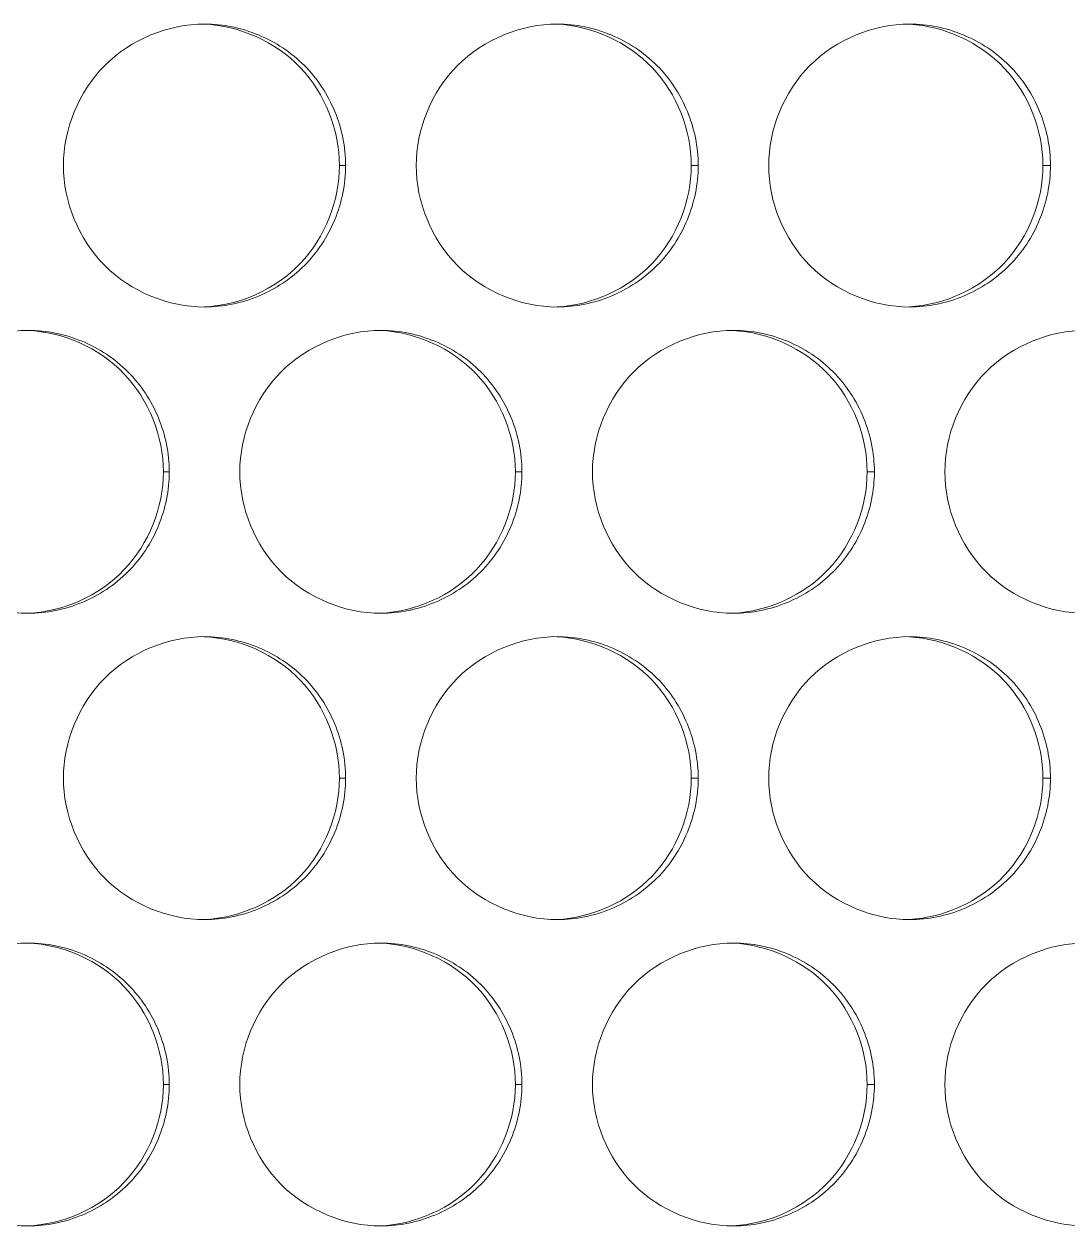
# Model space of a CAD drawing. Header units: millimetres. Extents: x 1177 to 4147, y 93 to 2194.
# Drawn here: x 1876.17 to 1898.31, y 1856.23 to 1881.71 of the extents above; entities that cross this region are included whole.
import ezdxf

# ---------------------------------------------------------------- set-up
doc = ezdxf.new("R2010")
doc.units = ezdxf.units.MM
doc.header["$LTSCALE"] = 0.1
doc.layers.add('标注', color=251, linetype='Continuous', lineweight=9)

msp = doc.modelspace()

# ---------------------------------------------------------------- linework, layer by layer
at = {"layer": '标注'}
for p, q in [((1882.856, 1878.712), (1882.989, 1878.712)), ((1882.856, 1878.712), (1882.989, 1878.712)), ((1890.319, 1878.712), (1890.466, 1878.712)), ((1890.319, 1878.712), (1890.466, 1878.712)), ((1897.776, 1878.712), (1897.936, 1878.712)), ((1897.776, 1878.712), (1897.936, 1878.712)), ((1879.123, 1872.217), (1879.248, 1872.217)), ((1886.589, 1872.217), (1886.728, 1872.217)), ((1894.048, 1872.217), (1894.202, 1872.217)), ((1882.856, 1865.722), (1882.989, 1865.722)), ((1882.856, 1865.722), (1882.989, 1865.722)), ((1890.319, 1865.722), (1890.466, 1865.722)), ((1890.319, 1865.722), (1890.466, 1865.722)), ((1897.776, 1865.722), (1897.936, 1865.722)), ((1897.776, 1865.722), (1897.936, 1865.722)), ((1879.123, 1859.226), (1879.248, 1859.226)), ((1886.589, 1859.226), (1886.728, 1859.226)), ((1894.048, 1859.226), (1894.202, 1859.226))]:
    msp.add_line(p, q, dxfattribs=at)
for points, knots in [([(1879.996, 1881.712), (1879.232, 1881.712), (1877.64, 1881.07), (1877.003, 1879.477), (1877.003, 1878.712)], [0, 0, 0, 0, 0.499607, 1, 1, 1, 1]), ([(1879.996, 1881.712), (1879.232, 1881.712), (1877.64, 1881.07), (1877.003, 1879.477), (1877.003, 1878.712)], [0, 0, 0, 0, 0.499607, 1, 1, 1, 1]), ([(1882.856, 1878.712), (1882.856, 1879.458), (1882.257, 1881.008), (1880.735, 1881.677), (1879.992, 1881.709)], [0, 0, 0, 0, 0.50075, 1, 1, 1, 1]), ([(1882.856, 1878.712), (1882.856, 1879.458), (1882.257, 1881.008), (1880.735, 1881.677), (1879.992, 1881.709)], [0, 0, 0, 0, 0.50075, 1, 1, 1, 1]), ([(1887.476, 1881.712), (1886.712, 1881.712), (1885.121, 1881.07), (1884.485, 1879.477), (1884.485, 1878.712)], [0, 0, 0, 0, 0.49946, 1, 1, 1, 1]), ([(1887.476, 1881.712), (1886.712, 1881.712), (1885.121, 1881.07), (1884.485, 1879.477), (1884.485, 1878.712)], [0, 0, 0, 0, 0.49946, 1, 1, 1, 1]), ([(1890.319, 1878.712), (1890.319, 1879.456), (1889.724, 1881), (1888.212, 1881.673), (1887.471, 1881.709)], [0, 0, 0, 0, 0.500898, 1, 1, 1, 1]), ([(1890.319, 1878.712), (1890.319, 1879.456), (1889.724, 1881), (1888.212, 1881.673), (1887.471, 1881.709)], [0, 0, 0, 0, 0.500898, 1, 1, 1, 1]), ([(1894.949, 1881.712), (1894.186, 1881.712), (1892.595, 1881.069), (1891.96, 1879.477), (1891.96, 1878.712)], [0, 0, 0, 0, 0.499297, 1, 1, 1, 1]), ([(1894.949, 1881.712), (1894.186, 1881.712), (1892.595, 1881.069), (1891.96, 1879.477), (1891.96, 1878.712)], [0, 0, 0, 0, 0.499297, 1, 1, 1, 1]), ([(1897.776, 1878.712), (1897.776, 1879.453), (1897.186, 1880.993), (1895.681, 1881.669), (1894.944, 1881.708)], [0, 0, 0, 0, 0.50106, 1, 1, 1, 1]), ([(1897.776, 1878.712), (1897.776, 1879.453), (1897.186, 1880.993), (1895.681, 1881.669), (1894.944, 1881.708)], [0, 0, 0, 0, 0.50106, 1, 1, 1, 1]), ([(1882.758, 1879.859), (1882.609, 1880.219), (1882.171, 1880.891), (1881.5, 1881.331), (1881.14, 1881.48)], [0, 0, 0, 0, 0.500104, 1, 1, 1, 1]), ([(1882.758, 1879.859), (1882.609, 1880.219), (1882.171, 1880.891), (1881.5, 1881.331), (1881.14, 1881.48)], [0, 0, 0, 0, 0.500104, 1, 1, 1, 1]), ([(1890.235, 1879.859), (1890.087, 1880.219), (1889.649, 1880.891), (1888.978, 1881.331), (1888.619, 1881.48)], [0, 0, 0, 0, 0.500187, 1, 1, 1, 1]), ([(1890.235, 1879.859), (1890.087, 1880.219), (1889.649, 1880.891), (1888.978, 1881.331), (1888.619, 1881.48)], [0, 0, 0, 0, 0.500187, 1, 1, 1, 1]), ([(1897.706, 1879.859), (1897.557, 1880.219), (1897.12, 1880.891), (1896.45, 1881.331), (1896.091, 1881.48)], [0, 0, 0, 0, 0.500278, 1, 1, 1, 1]), ([(1897.706, 1879.859), (1897.557, 1880.219), (1897.12, 1880.891), (1896.45, 1881.331), (1896.091, 1881.48)], [0, 0, 0, 0, 0.500278, 1, 1, 1, 1]), ([(1877.003, 1878.712), (1877.003, 1877.947), (1877.64, 1876.354), (1879.232, 1875.712), (1879.996, 1875.712)], [0, 0, 0, 0, 0.500393, 1, 1, 1, 1]), ([(1877.003, 1878.712), (1877.003, 1877.947), (1877.64, 1876.354), (1879.232, 1875.712), (1879.996, 1875.712)], [0, 0, 0, 0, 0.500393, 1, 1, 1, 1]), ([(1879.992, 1875.715), (1880.735, 1875.747), (1882.257, 1876.416), (1882.856, 1877.966), (1882.856, 1878.712)], [0, 0, 0, 0, 0.49925, 1, 1, 1, 1]), ([(1879.992, 1875.715), (1880.735, 1875.747), (1882.257, 1876.416), (1882.856, 1877.966), (1882.856, 1878.712)], [0, 0, 0, 0, 0.49925, 1, 1, 1, 1]), ([(1884.485, 1878.712), (1884.485, 1877.947), (1885.121, 1876.354), (1886.712, 1875.712), (1887.476, 1875.712)], [0, 0, 0, 0, 0.50054, 1, 1, 1, 1]), ([(1884.485, 1878.712), (1884.485, 1877.947), (1885.121, 1876.354), (1886.712, 1875.712), (1887.476, 1875.712)], [0, 0, 0, 0, 0.50054, 1, 1, 1, 1]), ([(1887.471, 1875.715), (1888.212, 1875.751), (1889.724, 1876.424), (1890.319, 1877.968), (1890.319, 1878.712)], [0, 0, 0, 0, 0.499102, 1, 1, 1, 1]), ([(1887.471, 1875.715), (1888.212, 1875.751), (1889.724, 1876.424), (1890.319, 1877.968), (1890.319, 1878.712)], [0, 0, 0, 0, 0.499102, 1, 1, 1, 1]), ([(1891.96, 1878.712), (1891.96, 1877.947), (1892.595, 1876.355), (1894.186, 1875.712), (1894.949, 1875.712)], [0, 0, 0, 0, 0.500703, 1, 1, 1, 1]), ([(1891.96, 1878.712), (1891.96, 1877.947), (1892.595, 1876.355), (1894.186, 1875.712), (1894.949, 1875.712)], [0, 0, 0, 0, 0.500703, 1, 1, 1, 1]), ([(1894.944, 1875.716), (1895.681, 1875.755), (1897.186, 1876.431), (1897.776, 1877.971), (1897.776, 1878.712)], [0, 0, 0, 0, 0.49894, 1, 1, 1, 1]), ([(1894.944, 1875.716), (1895.681, 1875.755), (1897.186, 1876.431), (1897.776, 1877.971), (1897.776, 1878.712)], [0, 0, 0, 0, 0.49894, 1, 1, 1, 1]), ([(1881.14, 1875.944), (1881.5, 1876.093), (1882.171, 1876.533), (1882.609, 1877.205), (1882.758, 1877.565)], [0, 0, 0, 0, 0.499896, 1, 1, 1, 1]), ([(1881.14, 1875.944), (1881.5, 1876.093), (1882.171, 1876.533), (1882.609, 1877.205), (1882.758, 1877.565)], [0, 0, 0, 0, 0.499896, 1, 1, 1, 1]), ([(1888.619, 1875.944), (1888.978, 1876.093), (1889.649, 1876.533), (1890.087, 1877.205), (1890.235, 1877.565)], [0, 0, 0, 0, 0.499813, 1, 1, 1, 1]), ([(1888.619, 1875.944), (1888.978, 1876.093), (1889.649, 1876.533), (1890.087, 1877.205), (1890.235, 1877.565)], [0, 0, 0, 0, 0.499813, 1, 1, 1, 1]), ([(1896.091, 1875.944), (1896.45, 1876.093), (1897.12, 1876.533), (1897.557, 1877.205), (1897.706, 1877.565)], [0, 0, 0, 0, 0.499722, 1, 1, 1, 1]), ([(1896.091, 1875.944), (1896.45, 1876.093), (1897.12, 1876.533), (1897.557, 1877.205), (1897.706, 1877.565)], [0, 0, 0, 0, 0.499722, 1, 1, 1, 1]), ([(1876.254, 1875.217), (1875.49, 1875.217), (1873.897, 1874.575), (1873.259, 1872.982), (1873.259, 1872.217)], [0, 0, 0, 0, 0.499675, 1, 1, 1, 1]), ([(1879.123, 1872.217), (1879.123, 1872.964), (1878.52, 1874.516), (1876.995, 1875.184), (1876.25, 1875.214)], [0, 0, 0, 0, 0.500682, 1, 1, 1, 1]), ([(1879.017, 1873.364), (1878.868, 1873.724), (1878.429, 1874.396), (1877.758, 1874.836), (1877.399, 1874.985)], [0, 0, 0, 0, 0.500066, 1, 1, 1, 1]), ([(1883.737, 1875.217), (1882.973, 1875.217), (1881.381, 1874.575), (1880.744, 1872.982), (1880.744, 1872.217)], [0, 0, 0, 0, 0.499536, 1, 1, 1, 1]), ([(1886.589, 1872.217), (1886.589, 1872.962), (1885.991, 1874.509), (1884.474, 1875.18), (1883.733, 1875.214)], [0, 0, 0, 0, 0.500822, 1, 1, 1, 1]), ([(1886.497, 1873.364), (1886.349, 1873.724), (1885.911, 1874.396), (1885.24, 1874.836), (1884.88, 1874.985)], [0, 0, 0, 0, 0.500144, 1, 1, 1, 1]), ([(1891.213, 1875.217), (1890.45, 1875.217), (1888.859, 1874.574), (1888.223, 1872.982), (1888.223, 1872.217)], [0, 0, 0, 0, 0.499381, 1, 1, 1, 1]), ([(1894.048, 1872.217), (1894.048, 1872.959), (1893.456, 1874.501), (1891.947, 1875.176), (1891.209, 1875.213)], [0, 0, 0, 0, 0.500977, 1, 1, 1, 1]), ([(1893.971, 1873.364), (1893.823, 1873.724), (1893.385, 1874.396), (1892.715, 1874.836), (1892.356, 1874.985)], [0, 0, 0, 0, 0.500231, 1, 1, 1, 1]), ([(1898.683, 1875.217), (1897.92, 1875.217), (1896.33, 1874.574), (1895.696, 1872.982), (1895.696, 1872.217)], [0, 0, 0, 0, 0.49921, 1, 1, 1, 1]), ([(1873.259, 1872.217), (1873.259, 1871.452), (1873.897, 1869.858), (1875.49, 1869.217), (1876.254, 1869.217)], [0, 0, 0, 0, 0.500325, 1, 1, 1, 1]), ([(1876.25, 1869.219), (1876.995, 1869.25), (1878.52, 1869.917), (1879.123, 1871.47), (1879.123, 1872.217)], [0, 0, 0, 0, 0.499318, 1, 1, 1, 1]), ([(1880.744, 1872.217), (1880.744, 1871.452), (1881.381, 1869.859), (1882.973, 1869.217), (1883.737, 1869.217)], [0, 0, 0, 0, 0.500464, 1, 1, 1, 1]), ([(1883.733, 1869.22), (1884.474, 1869.254), (1885.991, 1869.925), (1886.589, 1871.472), (1886.589, 1872.217)], [0, 0, 0, 0, 0.499178, 1, 1, 1, 1]), ([(1888.223, 1872.217), (1888.223, 1871.452), (1888.859, 1869.859), (1890.45, 1869.217), (1891.213, 1869.217)], [0, 0, 0, 0, 0.500619, 1, 1, 1, 1]), ([(1891.209, 1869.22), (1891.947, 1869.258), (1893.456, 1869.932), (1894.048, 1871.474), (1894.048, 1872.217)], [0, 0, 0, 0, 0.499023, 1, 1, 1, 1]), ([(1895.696, 1872.217), (1895.696, 1871.452), (1896.33, 1869.86), (1897.92, 1869.217), (1898.683, 1869.217)], [0, 0, 0, 0, 0.50079, 1, 1, 1, 1]), ([(1877.399, 1869.449), (1877.758, 1869.598), (1878.429, 1870.038), (1878.868, 1870.71), (1879.017, 1871.07)], [0, 0, 0, 0, 0.499934, 1, 1, 1, 1]), ([(1884.88, 1869.449), (1885.24, 1869.598), (1885.911, 1870.038), (1886.349, 1870.71), (1886.497, 1871.07)], [0, 0, 0, 0, 0.499856, 1, 1, 1, 1]), ([(1892.356, 1869.449), (1892.715, 1869.598), (1893.385, 1870.038), (1893.823, 1870.71), (1893.971, 1871.07)], [0, 0, 0, 0, 0.499769, 1, 1, 1, 1]), ([(1879.996, 1868.722), (1879.232, 1868.722), (1877.64, 1868.08), (1877.003, 1866.487), (1877.003, 1865.722)], [0, 0, 0, 0, 0.499607, 1, 1, 1, 1]), ([(1879.996, 1868.722), (1879.232, 1868.722), (1877.64, 1868.08), (1877.003, 1866.487), (1877.003, 1865.722)], [0, 0, 0, 0, 0.499607, 1, 1, 1, 1]), ([(1882.856, 1865.722), (1882.856, 1866.468), (1882.257, 1868.017), (1880.735, 1868.687), (1879.992, 1868.719)], [0, 0, 0, 0, 0.50075, 1, 1, 1, 1]), ([(1882.856, 1865.722), (1882.856, 1866.468), (1882.257, 1868.017), (1880.735, 1868.687), (1879.992, 1868.719)], [0, 0, 0, 0, 0.50075, 1, 1, 1, 1]), ([(1887.476, 1868.722), (1886.712, 1868.722), (1885.121, 1868.079), (1884.485, 1866.487), (1884.485, 1865.722)], [0, 0, 0, 0, 0.49946, 1, 1, 1, 1]), ([(1887.476, 1868.722), (1886.712, 1868.722), (1885.121, 1868.079), (1884.485, 1866.487), (1884.485, 1865.722)], [0, 0, 0, 0, 0.49946, 1, 1, 1, 1]), ([(1890.319, 1865.722), (1890.319, 1866.465), (1889.724, 1868.01), (1888.212, 1868.683), (1887.471, 1868.718)], [0, 0, 0, 0, 0.500898, 1, 1, 1, 1]), ([(1890.319, 1865.722), (1890.319, 1866.465), (1889.724, 1868.01), (1888.212, 1868.683), (1887.471, 1868.718)], [0, 0, 0, 0, 0.500898, 1, 1, 1, 1]), ([(1894.949, 1868.722), (1894.186, 1868.722), (1892.595, 1868.079), (1891.96, 1866.487), (1891.96, 1865.722)], [0, 0, 0, 0, 0.499297, 1, 1, 1, 1]), ([(1894.949, 1868.722), (1894.186, 1868.722), (1892.595, 1868.079), (1891.96, 1866.487), (1891.96, 1865.722)], [0, 0, 0, 0, 0.499297, 1, 1, 1, 1]), ([(1897.776, 1865.722), (1897.776, 1866.463), (1897.186, 1868.002), (1895.681, 1868.678), (1894.944, 1868.718)], [0, 0, 0, 0, 0.50106, 1, 1, 1, 1]), ([(1897.776, 1865.722), (1897.776, 1866.463), (1897.186, 1868.002), (1895.681, 1868.678), (1894.944, 1868.718)], [0, 0, 0, 0, 0.50106, 1, 1, 1, 1]), ([(1882.758, 1866.869), (1882.609, 1867.229), (1882.171, 1867.901), (1881.5, 1868.341), (1881.14, 1868.49)], [0, 0, 0, 0, 0.500104, 1, 1, 1, 1]), ([(1882.758, 1866.869), (1882.609, 1867.229), (1882.171, 1867.901), (1881.5, 1868.341), (1881.14, 1868.49)], [0, 0, 0, 0, 0.500104, 1, 1, 1, 1]), ([(1890.235, 1866.869), (1890.087, 1867.229), (1889.649, 1867.901), (1888.978, 1868.341), (1888.619, 1868.49)], [0, 0, 0, 0, 0.500187, 1, 1, 1, 1]), ([(1890.235, 1866.869), (1890.087, 1867.229), (1889.649, 1867.901), (1888.978, 1868.341), (1888.619, 1868.49)], [0, 0, 0, 0, 0.500187, 1, 1, 1, 1]), ([(1897.706, 1866.869), (1897.557, 1867.229), (1897.12, 1867.9), (1896.45, 1868.341), (1896.091, 1868.49)], [0, 0, 0, 0, 0.500278, 1, 1, 1, 1]), ([(1897.706, 1866.869), (1897.557, 1867.229), (1897.12, 1867.9), (1896.45, 1868.341), (1896.091, 1868.49)], [0, 0, 0, 0, 0.500278, 1, 1, 1, 1]), ([(1877.003, 1865.722), (1877.003, 1864.957), (1877.64, 1863.363), (1879.232, 1862.722), (1879.996, 1862.722)], [0, 0, 0, 0, 0.500393, 1, 1, 1, 1]), ([(1877.003, 1865.722), (1877.003, 1864.957), (1877.64, 1863.363), (1879.232, 1862.722), (1879.996, 1862.722)], [0, 0, 0, 0, 0.500393, 1, 1, 1, 1]), ([(1879.992, 1862.724), (1880.735, 1862.757), (1882.257, 1863.426), (1882.856, 1864.976), (1882.856, 1865.722)], [0, 0, 0, 0, 0.49925, 1, 1, 1, 1]), ([(1879.992, 1862.724), (1880.735, 1862.757), (1882.257, 1863.426), (1882.856, 1864.976), (1882.856, 1865.722)], [0, 0, 0, 0, 0.49925, 1, 1, 1, 1]), ([(1884.485, 1865.722), (1884.485, 1864.957), (1885.121, 1863.364), (1886.712, 1862.722), (1887.476, 1862.722)], [0, 0, 0, 0, 0.50054, 1, 1, 1, 1]), ([(1884.485, 1865.722), (1884.485, 1864.957), (1885.121, 1863.364), (1886.712, 1862.722), (1887.476, 1862.722)], [0, 0, 0, 0, 0.50054, 1, 1, 1, 1]), ([(1887.471, 1862.725), (1888.212, 1862.761), (1889.724, 1863.433), (1890.319, 1864.978), (1890.319, 1865.722)], [0, 0, 0, 0, 0.499102, 1, 1, 1, 1]), ([(1887.471, 1862.725), (1888.212, 1862.761), (1889.724, 1863.433), (1890.319, 1864.978), (1890.319, 1865.722)], [0, 0, 0, 0, 0.499102, 1, 1, 1, 1]), ([(1891.96, 1865.722), (1891.96, 1864.957), (1892.595, 1863.365), (1894.186, 1862.722), (1894.949, 1862.722)], [0, 0, 0, 0, 0.500703, 1, 1, 1, 1]), ([(1891.96, 1865.722), (1891.96, 1864.957), (1892.595, 1863.365), (1894.186, 1862.722), (1894.949, 1862.722)], [0, 0, 0, 0, 0.500703, 1, 1, 1, 1]), ([(1894.944, 1862.726), (1895.681, 1862.765), (1897.186, 1863.441), (1897.776, 1864.98), (1897.776, 1865.722)], [0, 0, 0, 0, 0.49894, 1, 1, 1, 1]), ([(1894.944, 1862.726), (1895.681, 1862.765), (1897.186, 1863.441), (1897.776, 1864.98), (1897.776, 1865.722)], [0, 0, 0, 0, 0.49894, 1, 1, 1, 1]), ([(1881.14, 1862.953), (1881.5, 1863.103), (1882.171, 1863.543), (1882.609, 1864.214), (1882.758, 1864.574)], [0, 0, 0, 0, 0.499896, 1, 1, 1, 1]), ([(1881.14, 1862.953), (1881.5, 1863.103), (1882.171, 1863.543), (1882.609, 1864.214), (1882.758, 1864.574)], [0, 0, 0, 0, 0.499896, 1, 1, 1, 1]), ([(1888.619, 1862.953), (1888.978, 1863.103), (1889.649, 1863.543), (1890.087, 1864.215), (1890.235, 1864.574)], [0, 0, 0, 0, 0.499813, 1, 1, 1, 1]), ([(1888.619, 1862.953), (1888.978, 1863.103), (1889.649, 1863.543), (1890.087, 1864.215), (1890.235, 1864.574)], [0, 0, 0, 0, 0.499813, 1, 1, 1, 1]), ([(1896.091, 1862.953), (1896.45, 1863.103), (1897.12, 1863.543), (1897.557, 1864.215), (1897.706, 1864.574)], [0, 0, 0, 0, 0.499722, 1, 1, 1, 1]), ([(1896.091, 1862.953), (1896.45, 1863.103), (1897.12, 1863.543), (1897.557, 1864.215), (1897.706, 1864.574)], [0, 0, 0, 0, 0.499722, 1, 1, 1, 1]), ([(1876.254, 1862.226), (1875.49, 1862.226), (1873.897, 1861.585), (1873.259, 1859.992), (1873.259, 1859.226)], [0, 0, 0, 0, 0.499675, 1, 1, 1, 1]), ([(1879.123, 1859.226), (1879.123, 1859.973), (1878.52, 1861.526), (1876.995, 1862.194), (1876.25, 1862.224)], [0, 0, 0, 0, 0.500682, 1, 1, 1, 1]), ([(1879.017, 1860.374), (1878.868, 1860.734), (1878.429, 1861.406), (1877.758, 1861.845), (1877.399, 1861.995)], [0, 0, 0, 0, 0.500066, 1, 1, 1, 1]), ([(1883.737, 1862.226), (1882.973, 1862.226), (1881.381, 1861.584), (1880.744, 1859.992), (1880.744, 1859.226)], [0, 0, 0, 0, 0.499536, 1, 1, 1, 1]), ([(1886.589, 1859.226), (1886.589, 1859.971), (1885.991, 1861.519), (1884.474, 1862.19), (1883.733, 1862.224)], [0, 0, 0, 0, 0.500822, 1, 1, 1, 1]), ([(1886.497, 1860.374), (1886.349, 1860.734), (1885.911, 1861.405), (1885.24, 1861.845), (1884.88, 1861.995)], [0, 0, 0, 0, 0.500144, 1, 1, 1, 1]), ([(1891.213, 1862.226), (1890.45, 1862.226), (1888.859, 1861.584), (1888.223, 1859.991), (1888.223, 1859.226)], [0, 0, 0, 0, 0.499381, 1, 1, 1, 1]), ([(1894.048, 1859.226), (1894.048, 1859.969), (1893.456, 1861.511), (1891.947, 1862.185), (1891.209, 1862.223)], [0, 0, 0, 0, 0.500977, 1, 1, 1, 1]), ([(1893.971, 1860.374), (1893.823, 1860.734), (1893.385, 1861.405), (1892.715, 1861.845), (1892.356, 1861.995)], [0, 0, 0, 0, 0.500231, 1, 1, 1, 1]), ([(1898.683, 1862.226), (1897.92, 1862.226), (1896.33, 1861.583), (1895.696, 1859.991), (1895.696, 1859.226)], [0, 0, 0, 0, 0.49921, 1, 1, 1, 1]), ([(1873.259, 1859.226), (1873.259, 1858.461), (1873.897, 1856.868), (1875.49, 1856.226), (1876.254, 1856.226)], [0, 0, 0, 0, 0.500325, 1, 1, 1, 1]), ([(1876.25, 1856.229), (1876.995, 1856.259), (1878.52, 1856.927), (1879.123, 1858.479), (1879.123, 1859.226)], [0, 0, 0, 0, 0.499318, 1, 1, 1, 1]), ([(1880.744, 1859.226), (1880.744, 1858.461), (1881.381, 1856.868), (1882.973, 1856.226), (1883.737, 1856.226)], [0, 0, 0, 0, 0.500464, 1, 1, 1, 1]), ([(1883.733, 1856.229), (1884.474, 1856.263), (1885.991, 1856.934), (1886.589, 1858.482), (1886.589, 1859.226)], [0, 0, 0, 0, 0.499178, 1, 1, 1, 1]), ([(1888.223, 1859.226), (1888.223, 1858.461), (1888.859, 1856.869), (1890.45, 1856.226), (1891.213, 1856.226)], [0, 0, 0, 0, 0.500619, 1, 1, 1, 1]), ([(1891.209, 1856.23), (1891.947, 1856.268), (1893.456, 1856.942), (1894.048, 1858.484), (1894.048, 1859.226)], [0, 0, 0, 0, 0.499023, 1, 1, 1, 1]), ([(1895.696, 1859.226), (1895.696, 1858.462), (1896.33, 1856.87), (1897.92, 1856.226), (1898.683, 1856.226)], [0, 0, 0, 0, 0.50079, 1, 1, 1, 1]), ([(1877.399, 1856.458), (1877.758, 1856.608), (1878.429, 1857.047), (1878.868, 1857.719), (1879.017, 1858.079)], [0, 0, 0, 0, 0.499934, 1, 1, 1, 1]), ([(1884.88, 1856.458), (1885.24, 1856.608), (1885.911, 1857.047), (1886.349, 1857.719), (1886.497, 1858.079)], [0, 0, 0, 0, 0.499856, 1, 1, 1, 1]), ([(1892.356, 1856.458), (1892.715, 1856.608), (1893.385, 1857.048), (1893.823, 1857.719), (1893.971, 1858.079)], [0, 0, 0, 0, 0.499769, 1, 1, 1, 1])]:
    msp.add_open_spline(points, degree=3, knots=knots, dxfattribs=at)
for points in [[(1881.14, 1881.48), (1880.781, 1881.63), (1880.385, 1881.712), (1879.996, 1881.712)], [(1881.14, 1881.48), (1880.781, 1881.63), (1880.385, 1881.712), (1879.996, 1881.712)], [(1888.619, 1881.48), (1888.26, 1881.63), (1887.865, 1881.712), (1887.476, 1881.712)], [(1888.619, 1881.48), (1888.26, 1881.63), (1887.865, 1881.712), (1887.476, 1881.712)], [(1896.091, 1881.48), (1895.732, 1881.63), (1895.337, 1881.712), (1894.949, 1881.712)], [(1896.091, 1881.48), (1895.732, 1881.63), (1895.337, 1881.712), (1894.949, 1881.712)], [(1882.989, 1878.712), (1882.989, 1879.102), (1882.907, 1879.499), (1882.758, 1879.859)], [(1882.989, 1878.712), (1882.989, 1879.102), (1882.907, 1879.499), (1882.758, 1879.859)], [(1890.466, 1878.712), (1890.466, 1879.102), (1890.384, 1879.499), (1890.235, 1879.859)], [(1890.466, 1878.712), (1890.466, 1879.102), (1890.384, 1879.499), (1890.235, 1879.859)], [(1897.936, 1878.712), (1897.936, 1879.102), (1897.854, 1879.499), (1897.706, 1879.859)], [(1897.936, 1878.712), (1897.936, 1879.102), (1897.854, 1879.499), (1897.706, 1879.859)], [(1882.758, 1877.565), (1882.907, 1877.925), (1882.989, 1878.322), (1882.989, 1878.712)], [(1882.758, 1877.565), (1882.907, 1877.925), (1882.989, 1878.322), (1882.989, 1878.712)], [(1890.235, 1877.565), (1890.384, 1877.925), (1890.466, 1878.322), (1890.466, 1878.712)], [(1890.235, 1877.565), (1890.384, 1877.925), (1890.466, 1878.322), (1890.466, 1878.712)], [(1897.706, 1877.565), (1897.854, 1877.925), (1897.936, 1878.322), (1897.936, 1878.712)], [(1897.706, 1877.565), (1897.854, 1877.925), (1897.936, 1878.322), (1897.936, 1878.712)], [(1879.996, 1875.712), (1880.385, 1875.712), (1880.781, 1875.795), (1881.14, 1875.944)], [(1879.996, 1875.712), (1880.385, 1875.712), (1880.781, 1875.795), (1881.14, 1875.944)], [(1887.476, 1875.712), (1887.865, 1875.712), (1888.26, 1875.795), (1888.619, 1875.944)], [(1887.476, 1875.712), (1887.865, 1875.712), (1888.26, 1875.795), (1888.619, 1875.944)], [(1894.949, 1875.712), (1895.337, 1875.712), (1895.732, 1875.795), (1896.091, 1875.944)], [(1894.949, 1875.712), (1895.337, 1875.712), (1895.732, 1875.795), (1896.091, 1875.944)], [(1877.399, 1874.985), (1877.039, 1875.134), (1876.643, 1875.217), (1876.254, 1875.217)], [(1884.88, 1874.985), (1884.521, 1875.134), (1884.126, 1875.217), (1883.737, 1875.217)], [(1892.356, 1874.985), (1891.997, 1875.134), (1891.602, 1875.217), (1891.213, 1875.217)], [(1879.248, 1872.217), (1879.248, 1872.607), (1879.166, 1873.004), (1879.017, 1873.364)], [(1886.728, 1872.217), (1886.728, 1872.607), (1886.646, 1873.004), (1886.497, 1873.364)], [(1894.202, 1872.217), (1894.202, 1872.607), (1894.12, 1873.004), (1893.971, 1873.364)], [(1879.017, 1871.07), (1879.166, 1871.43), (1879.248, 1871.827), (1879.248, 1872.217)], [(1886.497, 1871.07), (1886.646, 1871.43), (1886.728, 1871.827), (1886.728, 1872.217)], [(1893.971, 1871.07), (1894.12, 1871.43), (1894.202, 1871.827), (1894.202, 1872.217)], [(1876.254, 1869.217), (1876.643, 1869.217), (1877.039, 1869.299), (1877.399, 1869.449)], [(1883.737, 1869.217), (1884.126, 1869.217), (1884.521, 1869.299), (1884.88, 1869.449)], [(1891.213, 1869.217), (1891.602, 1869.217), (1891.997, 1869.299), (1892.356, 1869.449)], [(1881.14, 1868.49), (1880.781, 1868.639), (1880.385, 1868.722), (1879.996, 1868.722)], [(1881.14, 1868.49), (1880.781, 1868.639), (1880.385, 1868.722), (1879.996, 1868.722)], [(1888.619, 1868.49), (1888.26, 1868.639), (1887.865, 1868.722), (1887.476, 1868.722)], [(1888.619, 1868.49), (1888.26, 1868.639), (1887.865, 1868.722), (1887.476, 1868.722)], [(1896.091, 1868.49), (1895.732, 1868.639), (1895.337, 1868.722), (1894.949, 1868.722)], [(1896.091, 1868.49), (1895.732, 1868.639), (1895.337, 1868.722), (1894.949, 1868.722)], [(1882.989, 1865.722), (1882.989, 1866.112), (1882.907, 1866.508), (1882.758, 1866.869)], [(1882.989, 1865.722), (1882.989, 1866.112), (1882.907, 1866.508), (1882.758, 1866.869)], [(1890.466, 1865.722), (1890.466, 1866.112), (1890.384, 1866.508), (1890.235, 1866.869)], [(1890.466, 1865.722), (1890.466, 1866.112), (1890.384, 1866.508), (1890.235, 1866.869)], [(1897.936, 1865.722), (1897.936, 1866.112), (1897.854, 1866.508), (1897.706, 1866.869)], [(1897.936, 1865.722), (1897.936, 1866.112), (1897.854, 1866.508), (1897.706, 1866.869)], [(1882.758, 1864.574), (1882.907, 1864.935), (1882.989, 1865.332), (1882.989, 1865.722)], [(1882.758, 1864.574), (1882.907, 1864.935), (1882.989, 1865.332), (1882.989, 1865.722)], [(1890.235, 1864.574), (1890.384, 1864.935), (1890.466, 1865.332), (1890.466, 1865.722)], [(1890.235, 1864.574), (1890.384, 1864.935), (1890.466, 1865.332), (1890.466, 1865.722)], [(1897.706, 1864.574), (1897.854, 1864.935), (1897.936, 1865.332), (1897.936, 1865.722)], [(1897.706, 1864.574), (1897.854, 1864.935), (1897.936, 1865.332), (1897.936, 1865.722)], [(1879.996, 1862.722), (1880.385, 1862.722), (1880.781, 1862.804), (1881.14, 1862.953)], [(1879.996, 1862.722), (1880.385, 1862.722), (1880.781, 1862.804), (1881.14, 1862.953)], [(1887.476, 1862.722), (1887.865, 1862.722), (1888.26, 1862.804), (1888.619, 1862.953)], [(1887.476, 1862.722), (1887.865, 1862.722), (1888.26, 1862.804), (1888.619, 1862.953)], [(1894.949, 1862.722), (1895.337, 1862.722), (1895.732, 1862.804), (1896.091, 1862.953)], [(1894.949, 1862.722), (1895.337, 1862.722), (1895.732, 1862.804), (1896.091, 1862.953)], [(1877.399, 1861.995), (1877.039, 1862.144), (1876.643, 1862.226), (1876.254, 1862.226)], [(1884.88, 1861.995), (1884.521, 1862.144), (1884.126, 1862.226), (1883.737, 1862.226)], [(1892.356, 1861.995), (1891.997, 1862.144), (1891.602, 1862.226), (1891.213, 1862.226)], [(1879.248, 1859.226), (1879.248, 1859.617), (1879.166, 1860.013), (1879.017, 1860.374)], [(1886.728, 1859.226), (1886.728, 1859.617), (1886.646, 1860.013), (1886.497, 1860.374)], [(1894.202, 1859.226), (1894.202, 1859.617), (1894.12, 1860.013), (1893.971, 1860.374)], [(1879.017, 1858.079), (1879.166, 1858.44), (1879.248, 1858.836), (1879.248, 1859.226)], [(1886.497, 1858.079), (1886.646, 1858.44), (1886.728, 1858.836), (1886.728, 1859.226)], [(1893.971, 1858.079), (1894.12, 1858.44), (1894.202, 1858.836), (1894.202, 1859.226)], [(1876.254, 1856.226), (1876.643, 1856.226), (1877.039, 1856.309), (1877.399, 1856.458)], [(1883.737, 1856.226), (1884.126, 1856.226), (1884.521, 1856.309), (1884.88, 1856.458)], [(1891.213, 1856.226), (1891.602, 1856.226), (1891.997, 1856.309), (1892.356, 1856.458)]]:
    msp.add_open_spline(points, degree=3, dxfattribs=at)

doc.saveas('drawing.dxf')
